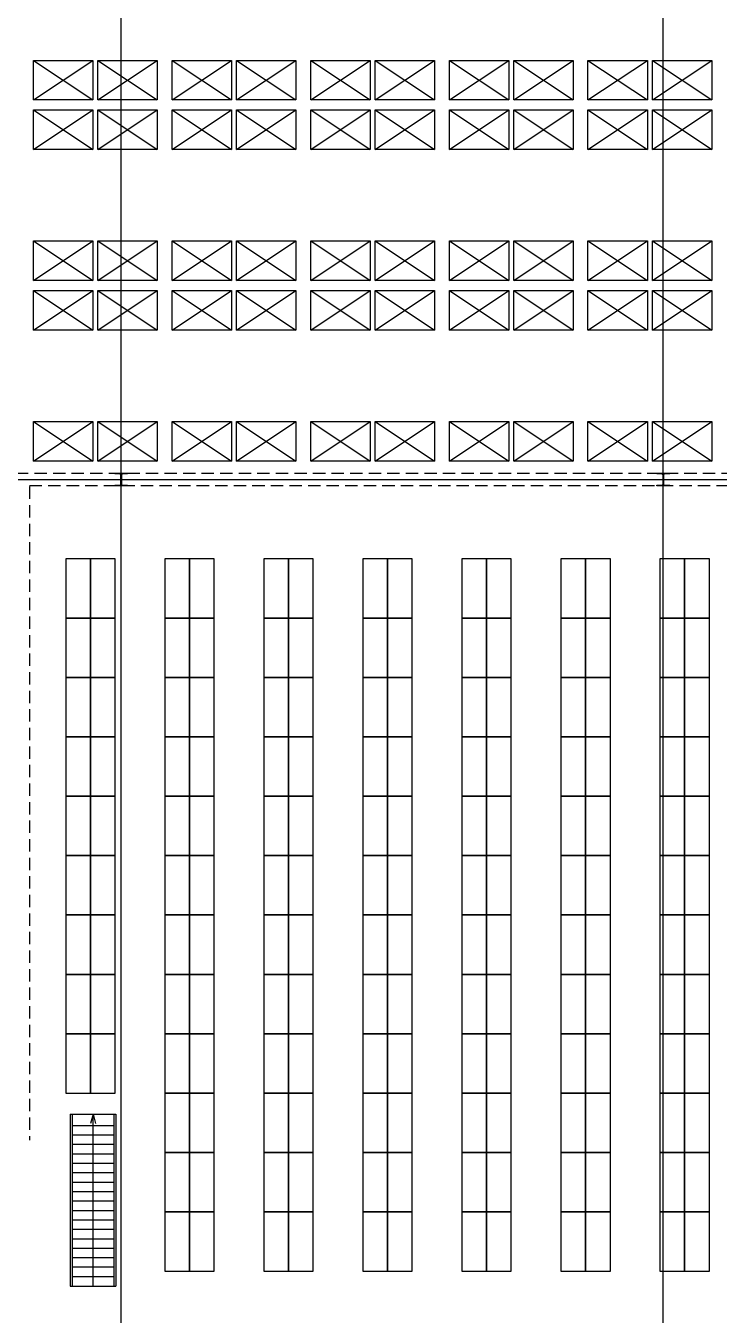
# Model space of a CAD drawing. Header units: millimetres. Extents: x -10134 to 185601, y -10232 to 93662.
# Drawn here: x 62609 to 76613, y 41430 to 67488 of the extents above; entities that cross this region are included whole.
import ezdxf

# ---------------------------------------------------------------- set-up
doc = ezdxf.new("R2010")
doc.units = ezdxf.units.MM
doc.header["$LTSCALE"] = 100
doc.linetypes.add('B0403', pattern=[3.75, 2.5, -1.25])
for name, color, linetype in [('A--L22', 8, 'Continuous'), ('A--L28', 8, 'Continuous'), ('AL$7A---_STRAMIEN', 1, 'Continuous'), ('AL22----', 8, 'Continuous'), ('AL24----', 8, 'Continuous'), ('PALLETS', 8, 'Continuous')]:
    doc.layers.add(name, color=color, linetype=linetype)

# ---------------------------------------------------------------- blocks, each defined once
blk = doc.blocks.new('A$C6FAE1C90')
at = {"layer": 'AL24----', "linetype": 'Continuous'}
for p, q in [((-463, 3480), (462, 3480)), ((-463, 3480), (-463, 0)), ((-422, 3480), (-422, 0)), ((0, 3480), (-51, 3289)), ((0, 0), (0, 3480)), ((0, 3480), (51, 3289)), ((422, 3480), (422, 0)), ((462, 3480), (462, 0)), ((422, 3244), (-422, 3244)), ((422, 3053), (-422, 3053)), ((422, 2862), (-422, 2862)), ((422, 2672), (-422, 2672)), ((422, 2481), (-422, 2481)), ((422, 2290), (-422, 2290)), ((422, 2099), (-422, 2099)), ((422, 1908), (-422, 1908)), ((422, 1718), (-422, 1718)), ((422, 1527), (-422, 1527)), ((422, 1336), (-422, 1336)), ((422, 1145), (-422, 1145)), ((422, 954), (-422, 954)), ((422, 763), (-422, 763)), ((422, 572), (-422, 572)), ((422, 382), (-422, 382)), ((-463, 0), (462, 0)), ((422, 191), (-422, 191))]:
    blk.add_line(p, q, dxfattribs=at)

msp = doc.modelspace()

# ---------------------------------------------------------------- linework, layer by layer
at = {"layer": 'A--L22', "linetype": 'B0403'}
for p, q in [((53784, 58449), (86184, 58449)), ((86184, 58189), (62684, 58189)), ((62684, 58176), (62684, 44968))]:
    msp.add_line(p, q, dxfattribs=at)
at = {"layer": 'A--L28'}
for points in [[(64539, 58407), (64539, 58230, 0.414214), (64563, 58206), (64664, 58206), (64664, 58189), (64404, 58189), (64404, 58206), (64505, 58206, 0.414214), (64529, 58230), (64529, 58407, 0.414214), (64505, 58431), (64404, 58431), (64404, 58449), (64664, 58449), (64664, 58431), (64563, 58431, 0.414214)], [(75489, 58407), (75489, 58230, 0.414214), (75513, 58206), (75614, 58206), (75614, 58189), (75354, 58189), (75354, 58206), (75455, 58206, 0.414214), (75479, 58230), (75479, 58407, 0.414214), (75455, 58431), (75354, 58431), (75354, 58449), (75614, 58449), (75614, 58431), (75513, 58431, 0.414214)]]:
    msp.add_lwpolyline(points, format="xyb", close=True, dxfattribs=at)
at = {"layer": 'AL$7A---_STRAMIEN'}
for p, q in [((64534, 1021), (64534, 92367)), ((75484, 1021), (75484, 92367)), ((51704, 58319), (89648, 58319))]:
    msp.add_line(p, q, dxfattribs=at)
at = {"layer": 'PALLETS'}
for p, q in [((62763, 66790), (63963, 65990)), ((62763, 66790), (63963, 66790)), ((62763, 65990), (63963, 66790)), ((62763, 65990), (62763, 66790)), ((63963, 66790), (63963, 65990)), ((64063, 66790), (65263, 65990)), ((64063, 66790), (65263, 66790)), ((64063, 65990), (65263, 66790)), ((64063, 65990), (64063, 66790)), ((65263, 66790), (65263, 65990)), ((65563, 66790), (66763, 65990)), ((65563, 66790), (66763, 66790)), ((65563, 65990), (66763, 66790)), ((65563, 65990), (65563, 66790)), ((66763, 66790), (66763, 65990)), ((66863, 66790), (68063, 65990)), ((66863, 66790), (68063, 66790)), ((66863, 65990), (68063, 66790)), ((66863, 65990), (66863, 66790)), ((68063, 66790), (68063, 65990)), ((68363, 66790), (69563, 65990)), ((68363, 66790), (69563, 66790)), ((68363, 65990), (69563, 66790)), ((68363, 65990), (68363, 66790)), ((69563, 66790), (69563, 65990)), ((69663, 66790), (70863, 65990)), ((69663, 66790), (70863, 66790)), ((69663, 65990), (70863, 66790)), ((69663, 65990), (69663, 66790)), ((70863, 66790), (70863, 65990)), ((71163, 66790), (72363, 65990)), ((71163, 66790), (72363, 66790)), ((71163, 65990), (72363, 66790)), ((71163, 65990), (71163, 66790)), ((72363, 66790), (72363, 65990)), ((72463, 66790), (73663, 65990)), ((72463, 66790), (73663, 66790)), ((72463, 65990), (73663, 66790)), ((72463, 65990), (72463, 66790)), ((73663, 66790), (73663, 65990)), ((73963, 66790), (75163, 65990)), ((73963, 66790), (75163, 66790)), ((73963, 65990), (75163, 66790)), ((73963, 65990), (73963, 66790)), ((75163, 66790), (75163, 65990)), ((75263, 66790), (76463, 65990)), ((75263, 66790), (76463, 66790)), ((75263, 65990), (76463, 66790)), ((75263, 65990), (75263, 66790)), ((76463, 66790), (76463, 65990)), ((63963, 65990), (62763, 65990)), ((65263, 65990), (64063, 65990)), ((66763, 65990), (65563, 65990)), ((68063, 65990), (66863, 65990)), ((69563, 65990), (68363, 65990)), ((70863, 65990), (69663, 65990)), ((72363, 65990), (71163, 65990)), ((73663, 65990), (72463, 65990)), ((75163, 65990), (73963, 65990)), ((76463, 65990), (75263, 65990)), ((62763, 65790), (63963, 64990)), ((62763, 65790), (63963, 65790)), ((62763, 64990), (63963, 65790)), ((62763, 64990), (62763, 65790)), ((63963, 65790), (63963, 64990)), ((64063, 65790), (65263, 64990)), ((64063, 65790), (65263, 65790)), ((64063, 64990), (65263, 65790)), ((64063, 64990), (64063, 65790)), ((65263, 65790), (65263, 64990)), ((65563, 65790), (66763, 64990)), ((65563, 65790), (66763, 65790)), ((65563, 64990), (66763, 65790)), ((65563, 64990), (65563, 65790)), ((66763, 65790), (66763, 64990)), ((66863, 65790), (68063, 64990)), ((66863, 65790), (68063, 65790)), ((66863, 64990), (68063, 65790)), ((66863, 64990), (66863, 65790)), ((68063, 65790), (68063, 64990)), ((68363, 65790), (69563, 64990)), ((68363, 65790), (69563, 65790)), ((68363, 64990), (69563, 65790)), ((68363, 64990), (68363, 65790)), ((69563, 65790), (69563, 64990)), ((69663, 65790), (70863, 64990)), ((69663, 65790), (70863, 65790)), ((69663, 64990), (70863, 65790)), ((69663, 64990), (69663, 65790)), ((70863, 65790), (70863, 64990)), ((71163, 65790), (72363, 64990)), ((71163, 65790), (72363, 65790)), ((71163, 64990), (72363, 65790)), ((71163, 64990), (71163, 65790)), ((72363, 65790), (72363, 64990)), ((72463, 65790), (73663, 64990)), ((72463, 65790), (73663, 65790)), ((72463, 64990), (73663, 65790)), ((72463, 64990), (72463, 65790)), ((73663, 65790), (73663, 64990)), ((73963, 65790), (75163, 64990)), ((73963, 65790), (75163, 65790)), ((73963, 64990), (75163, 65790)), ((73963, 64990), (73963, 65790)), ((75163, 65790), (75163, 64990)), ((75263, 65790), (76463, 64990)), ((75263, 65790), (76463, 65790)), ((75263, 64990), (76463, 65790)), ((75263, 64990), (75263, 65790)), ((76463, 65790), (76463, 64990)), ((63963, 64990), (62763, 64990)), ((65263, 64990), (64063, 64990)), ((66763, 64990), (65563, 64990)), ((68063, 64990), (66863, 64990)), ((69563, 64990), (68363, 64990)), ((70863, 64990), (69663, 64990)), ((72363, 64990), (71163, 64990)), ((73663, 64990), (72463, 64990)), ((75163, 64990), (73963, 64990)), ((76463, 64990), (75263, 64990)), ((62763, 63140), (63963, 62340)), ((62763, 63140), (63963, 63140)), ((62763, 62340), (63963, 63140)), ((62763, 62340), (62763, 63140)), ((63963, 63140), (63963, 62340)), ((64063, 63140), (65263, 62340)), ((64063, 63140), (65263, 63140)), ((64063, 62340), (65263, 63140)), ((64063, 62340), (64063, 63140)), ((65263, 63140), (65263, 62340)), ((65563, 63140), (66763, 62340)), ((65563, 63140), (66763, 63140)), ((65563, 62340), (66763, 63140)), ((65563, 62340), (65563, 63140)), ((66763, 63140), (66763, 62340)), ((66863, 63140), (68063, 62340)), ((66863, 63140), (68063, 63140)), ((66863, 62340), (68063, 63140)), ((66863, 62340), (66863, 63140)), ((68063, 63140), (68063, 62340)), ((68363, 63140), (69563, 62340)), ((68363, 63140), (69563, 63140)), ((68363, 62340), (69563, 63140)), ((68363, 62340), (68363, 63140)), ((69563, 63140), (69563, 62340)), ((69663, 63140), (70863, 62340)), ((69663, 63140), (70863, 63140)), ((69663, 62340), (70863, 63140)), ((69663, 62340), (69663, 63140)), ((70863, 63140), (70863, 62340)), ((71163, 63140), (72363, 62340)), ((71163, 63140), (72363, 63140)), ((71163, 62340), (72363, 63140)), ((71163, 62340), (71163, 63140)), ((72363, 63140), (72363, 62340)), ((72463, 63140), (73663, 62340)), ((72463, 63140), (73663, 63140)), ((72463, 62340), (73663, 63140)), ((72463, 62340), (72463, 63140)), ((73663, 63140), (73663, 62340)), ((73963, 63140), (75163, 62340)), ((73963, 63140), (75163, 63140)), ((73963, 62340), (75163, 63140)), ((73963, 62340), (73963, 63140)), ((75163, 63140), (75163, 62340)), ((75263, 63140), (76463, 62340)), ((75263, 63140), (76463, 63140)), ((75263, 62340), (76463, 63140)), ((75263, 62340), (75263, 63140)), ((76463, 63140), (76463, 62340)), ((63963, 62340), (62763, 62340)), ((65263, 62340), (64063, 62340)), ((66763, 62340), (65563, 62340)), ((68063, 62340), (66863, 62340)), ((69563, 62340), (68363, 62340)), ((70863, 62340), (69663, 62340)), ((72363, 62340), (71163, 62340)), ((73663, 62340), (72463, 62340)), ((75163, 62340), (73963, 62340)), ((76463, 62340), (75263, 62340)), ((62763, 62140), (63963, 61340)), ((62763, 62140), (63963, 62140)), ((62763, 61340), (63963, 62140)), ((62763, 61340), (62763, 62140)), ((63963, 62140), (63963, 61340)), ((64063, 62140), (65263, 61340)), ((64063, 62140), (65263, 62140)), ((64063, 61340), (65263, 62140)), ((64063, 61340), (64063, 62140)), ((65263, 62140), (65263, 61340)), ((65563, 62140), (66763, 61340)), ((65563, 62140), (66763, 62140)), ((65563, 61340), (66763, 62140)), ((65563, 61340), (65563, 62140)), ((66763, 62140), (66763, 61340)), ((66863, 62140), (68063, 61340)), ((66863, 62140), (68063, 62140)), ((66863, 61340), (68063, 62140)), ((66863, 61340), (66863, 62140)), ((68063, 62140), (68063, 61340)), ((68363, 62140), (69563, 61340)), ((68363, 62140), (69563, 62140)), ((68363, 61340), (69563, 62140)), ((68363, 61340), (68363, 62140)), ((69563, 62140), (69563, 61340)), ((69663, 62140), (70863, 61340)), ((69663, 62140), (70863, 62140)), ((69663, 61340), (70863, 62140)), ((69663, 61340), (69663, 62140)), ((70863, 62140), (70863, 61340)), ((71163, 62140), (72363, 61340)), ((71163, 62140), (72363, 62140)), ((71163, 61340), (72363, 62140)), ((71163, 61340), (71163, 62140)), ((72363, 62140), (72363, 61340)), ((72463, 62140), (73663, 61340)), ((72463, 62140), (73663, 62140)), ((72463, 61340), (73663, 62140)), ((72463, 61340), (72463, 62140)), ((73663, 62140), (73663, 61340)), ((73963, 62140), (75163, 61340)), ((73963, 62140), (75163, 62140)), ((73963, 61340), (75163, 62140)), ((73963, 61340), (73963, 62140)), ((75163, 62140), (75163, 61340)), ((75263, 62140), (76463, 61340)), ((75263, 62140), (76463, 62140)), ((75263, 61340), (76463, 62140)), ((75263, 61340), (75263, 62140)), ((76463, 62140), (76463, 61340)), ((63963, 61340), (62763, 61340)), ((65263, 61340), (64063, 61340)), ((66763, 61340), (65563, 61340)), ((68063, 61340), (66863, 61340)), ((69563, 61340), (68363, 61340)), ((70863, 61340), (69663, 61340)), ((72363, 61340), (71163, 61340)), ((73663, 61340), (72463, 61340)), ((75163, 61340), (73963, 61340)), ((76463, 61340), (75263, 61340)), ((62763, 59490), (63963, 58690)), ((62763, 59490), (63963, 59490)), ((62763, 58690), (63963, 59490)), ((62763, 58690), (62763, 59490)), ((63963, 59490), (63963, 58690)), ((64063, 59490), (65263, 58690)), ((64063, 59490), (65263, 59490)), ((64063, 58690), (65263, 59490)), ((64063, 58690), (64063, 59490)), ((65263, 59490), (65263, 58690)), ((65563, 59490), (66763, 58690)), ((65563, 59490), (66763, 59490)), ((65563, 58690), (66763, 59490)), ((65563, 58690), (65563, 59490)), ((66763, 59490), (66763, 58690)), ((66863, 59490), (68063, 58690)), ((66863, 59490), (68063, 59490)), ((66863, 58690), (68063, 59490)), ((66863, 58690), (66863, 59490)), ((68063, 59490), (68063, 58690)), ((68363, 59490), (69563, 58690)), ((68363, 59490), (69563, 59490)), ((68363, 58690), (69563, 59490)), ((68363, 58690), (68363, 59490)), ((69563, 59490), (69563, 58690)), ((69663, 59490), (70863, 58690)), ((69663, 59490), (70863, 59490)), ((69663, 58690), (70863, 59490)), ((69663, 58690), (69663, 59490)), ((70863, 59490), (70863, 58690)), ((71163, 59490), (72363, 58690)), ((71163, 59490), (72363, 59490)), ((71163, 58690), (72363, 59490)), ((71163, 58690), (71163, 59490)), ((72363, 59490), (72363, 58690)), ((72463, 59490), (73663, 58690)), ((72463, 59490), (73663, 59490)), ((72463, 58690), (73663, 59490)), ((72463, 58690), (72463, 59490)), ((73663, 59490), (73663, 58690)), ((73963, 59490), (75163, 58690)), ((73963, 59490), (75163, 59490)), ((73963, 58690), (75163, 59490)), ((73963, 58690), (73963, 59490)), ((75163, 59490), (75163, 58690)), ((75263, 59490), (76463, 58690)), ((75263, 59490), (76463, 59490)), ((75263, 58690), (76463, 59490)), ((75263, 58690), (75263, 59490)), ((76463, 59490), (76463, 58690)), ((63963, 58690), (62763, 58690)), ((65263, 58690), (64063, 58690)), ((66763, 58690), (65563, 58690)), ((68063, 58690), (66863, 58690)), ((69563, 58690), (68363, 58690)), ((70863, 58690), (69663, 58690)), ((72363, 58690), (71163, 58690)), ((73663, 58690), (72463, 58690)), ((75163, 58690), (73963, 58690)), ((76463, 58690), (75263, 58690))]:
    msp.add_line(p, q, dxfattribs=at)
for points in [[(63415, 55519), (63915, 55519), (63915, 56719), (63415, 56719)], [(63415, 55519), (63915, 55519), (63915, 56719), (63415, 56719)], [(63915, 55519), (64415, 55519), (64415, 56719), (63915, 56719)], [(63915, 55519), (64415, 55519), (64415, 56719), (63915, 56719)], [(65415, 55519), (65915, 55519), (65915, 56719), (65415, 56719)], [(65415, 55519), (65915, 55519), (65915, 56719), (65415, 56719)], [(65915, 55519), (66415, 55519), (66415, 56719), (65915, 56719)], [(65915, 55519), (66415, 55519), (66415, 56719), (65915, 56719)], [(67415, 55519), (67915, 55519), (67915, 56719), (67415, 56719)], [(67415, 55519), (67915, 55519), (67915, 56719), (67415, 56719)], [(67915, 55519), (68415, 55519), (68415, 56719), (67915, 56719)], [(67915, 55519), (68415, 55519), (68415, 56719), (67915, 56719)], [(69415, 55519), (69915, 55519), (69915, 56719), (69415, 56719)], [(69415, 55519), (69915, 55519), (69915, 56719), (69415, 56719)], [(69915, 55519), (70415, 55519), (70415, 56719), (69915, 56719)], [(69915, 55519), (70415, 55519), (70415, 56719), (69915, 56719)], [(71415, 55519), (71915, 55519), (71915, 56719), (71415, 56719)], [(71415, 55519), (71915, 55519), (71915, 56719), (71415, 56719)], [(71915, 55519), (72415, 55519), (72415, 56719), (71915, 56719)], [(71915, 55519), (72415, 55519), (72415, 56719), (71915, 56719)], [(73415, 55519), (73915, 55519), (73915, 56719), (73415, 56719)], [(73415, 55519), (73915, 55519), (73915, 56719), (73415, 56719)], [(73915, 55519), (74415, 55519), (74415, 56719), (73915, 56719)], [(73915, 55519), (74415, 55519), (74415, 56719), (73915, 56719)], [(75415, 55519), (75915, 55519), (75915, 56719), (75415, 56719)], [(75415, 55519), (75915, 55519), (75915, 56719), (75415, 56719)], [(75915, 55519), (76415, 55519), (76415, 56719), (75915, 56719)], [(75915, 55519), (76415, 55519), (76415, 56719), (75915, 56719)], [(63415, 54319), (63915, 54319), (63915, 55519), (63415, 55519)], [(63415, 54319), (63915, 54319), (63915, 55519), (63415, 55519)], [(63915, 54319), (64415, 54319), (64415, 55519), (63915, 55519)], [(63915, 54319), (64415, 54319), (64415, 55519), (63915, 55519)], [(65415, 54319), (65915, 54319), (65915, 55519), (65415, 55519)], [(65415, 54319), (65915, 54319), (65915, 55519), (65415, 55519)], [(65915, 54319), (66415, 54319), (66415, 55519), (65915, 55519)], [(65915, 54319), (66415, 54319), (66415, 55519), (65915, 55519)], [(67415, 54319), (67915, 54319), (67915, 55519), (67415, 55519)], [(67415, 54319), (67915, 54319), (67915, 55519), (67415, 55519)], [(67915, 54319), (68415, 54319), (68415, 55519), (67915, 55519)], [(67915, 54319), (68415, 54319), (68415, 55519), (67915, 55519)], [(69415, 54319), (69915, 54319), (69915, 55519), (69415, 55519)], [(69415, 54319), (69915, 54319), (69915, 55519), (69415, 55519)], [(69915, 54319), (70415, 54319), (70415, 55519), (69915, 55519)], [(69915, 54319), (70415, 54319), (70415, 55519), (69915, 55519)], [(71415, 54319), (71915, 54319), (71915, 55519), (71415, 55519)], [(71415, 54319), (71915, 54319), (71915, 55519), (71415, 55519)], [(71915, 54319), (72415, 54319), (72415, 55519), (71915, 55519)], [(71915, 54319), (72415, 54319), (72415, 55519), (71915, 55519)], [(73415, 54319), (73915, 54319), (73915, 55519), (73415, 55519)], [(73415, 54319), (73915, 54319), (73915, 55519), (73415, 55519)], [(73915, 54319), (74415, 54319), (74415, 55519), (73915, 55519)], [(73915, 54319), (74415, 54319), (74415, 55519), (73915, 55519)], [(75415, 54319), (75915, 54319), (75915, 55519), (75415, 55519)], [(75415, 54319), (75915, 54319), (75915, 55519), (75415, 55519)], [(75915, 54319), (76415, 54319), (76415, 55519), (75915, 55519)], [(75915, 54319), (76415, 54319), (76415, 55519), (75915, 55519)], [(63415, 53119), (63915, 53119), (63915, 54319), (63415, 54319)], [(63415, 53119), (63915, 53119), (63915, 54319), (63415, 54319)], [(63915, 53119), (64415, 53119), (64415, 54319), (63915, 54319)], [(63915, 53119), (64415, 53119), (64415, 54319), (63915, 54319)], [(65415, 53119), (65915, 53119), (65915, 54319), (65415, 54319)], [(65415, 53119), (65915, 53119), (65915, 54319), (65415, 54319)], [(65915, 53119), (66415, 53119), (66415, 54319), (65915, 54319)], [(65915, 53119), (66415, 53119), (66415, 54319), (65915, 54319)], [(67415, 53119), (67915, 53119), (67915, 54319), (67415, 54319)], [(67415, 53119), (67915, 53119), (67915, 54319), (67415, 54319)], [(67915, 53119), (68415, 53119), (68415, 54319), (67915, 54319)], [(67915, 53119), (68415, 53119), (68415, 54319), (67915, 54319)], [(69415, 53119), (69915, 53119), (69915, 54319), (69415, 54319)], [(69415, 53119), (69915, 53119), (69915, 54319), (69415, 54319)], [(69915, 53119), (70415, 53119), (70415, 54319), (69915, 54319)], [(69915, 53119), (70415, 53119), (70415, 54319), (69915, 54319)], [(71415, 53119), (71915, 53119), (71915, 54319), (71415, 54319)], [(71415, 53119), (71915, 53119), (71915, 54319), (71415, 54319)], [(71915, 53119), (72415, 53119), (72415, 54319), (71915, 54319)], [(71915, 53119), (72415, 53119), (72415, 54319), (71915, 54319)], [(73415, 53119), (73915, 53119), (73915, 54319), (73415, 54319)], [(73415, 53119), (73915, 53119), (73915, 54319), (73415, 54319)], [(73915, 53119), (74415, 53119), (74415, 54319), (73915, 54319)], [(73915, 53119), (74415, 53119), (74415, 54319), (73915, 54319)], [(75415, 53119), (75915, 53119), (75915, 54319), (75415, 54319)], [(75415, 53119), (75915, 53119), (75915, 54319), (75415, 54319)], [(75915, 53119), (76415, 53119), (76415, 54319), (75915, 54319)], [(75915, 53119), (76415, 53119), (76415, 54319), (75915, 54319)], [(63415, 51919), (63915, 51919), (63915, 53119), (63415, 53119)], [(63415, 51919), (63915, 51919), (63915, 53119), (63415, 53119)], [(63915, 51919), (64415, 51919), (64415, 53119), (63915, 53119)], [(63915, 51919), (64415, 51919), (64415, 53119), (63915, 53119)], [(65415, 51919), (65915, 51919), (65915, 53119), (65415, 53119)], [(65415, 51919), (65915, 51919), (65915, 53119), (65415, 53119)], [(65915, 51919), (66415, 51919), (66415, 53119), (65915, 53119)], [(65915, 51919), (66415, 51919), (66415, 53119), (65915, 53119)], [(67415, 51919), (67915, 51919), (67915, 53119), (67415, 53119)], [(67415, 51919), (67915, 51919), (67915, 53119), (67415, 53119)], [(67915, 51919), (68415, 51919), (68415, 53119), (67915, 53119)], [(67915, 51919), (68415, 51919), (68415, 53119), (67915, 53119)], [(69415, 51919), (69915, 51919), (69915, 53119), (69415, 53119)], [(69415, 51919), (69915, 51919), (69915, 53119), (69415, 53119)], [(69915, 51919), (70415, 51919), (70415, 53119), (69915, 53119)], [(69915, 51919), (70415, 51919), (70415, 53119), (69915, 53119)], [(71415, 51919), (71915, 51919), (71915, 53119), (71415, 53119)], [(71415, 51919), (71915, 51919), (71915, 53119), (71415, 53119)], [(71915, 51919), (72415, 51919), (72415, 53119), (71915, 53119)], [(71915, 51919), (72415, 51919), (72415, 53119), (71915, 53119)], [(73415, 51919), (73915, 51919), (73915, 53119), (73415, 53119)], [(73415, 51919), (73915, 51919), (73915, 53119), (73415, 53119)], [(73915, 51919), (74415, 51919), (74415, 53119), (73915, 53119)], [(73915, 51919), (74415, 51919), (74415, 53119), (73915, 53119)], [(75415, 51919), (75915, 51919), (75915, 53119), (75415, 53119)], [(75415, 51919), (75915, 51919), (75915, 53119), (75415, 53119)], [(75915, 51919), (76415, 51919), (76415, 53119), (75915, 53119)], [(75915, 51919), (76415, 51919), (76415, 53119), (75915, 53119)], [(63415, 50719), (63915, 50719), (63915, 51919), (63415, 51919)], [(63415, 50719), (63915, 50719), (63915, 51919), (63415, 51919)], [(63915, 50719), (64415, 50719), (64415, 51919), (63915, 51919)], [(63915, 50719), (64415, 50719), (64415, 51919), (63915, 51919)], [(65415, 50719), (65915, 50719), (65915, 51919), (65415, 51919)], [(65415, 50719), (65915, 50719), (65915, 51919), (65415, 51919)], [(65915, 50719), (66415, 50719), (66415, 51919), (65915, 51919)], [(65915, 50719), (66415, 50719), (66415, 51919), (65915, 51919)], [(67415, 50719), (67915, 50719), (67915, 51919), (67415, 51919)], [(67415, 50719), (67915, 50719), (67915, 51919), (67415, 51919)], [(67915, 50719), (68415, 50719), (68415, 51919), (67915, 51919)], [(67915, 50719), (68415, 50719), (68415, 51919), (67915, 51919)], [(69415, 50719), (69915, 50719), (69915, 51919), (69415, 51919)], [(69415, 50719), (69915, 50719), (69915, 51919), (69415, 51919)], [(69915, 50719), (70415, 50719), (70415, 51919), (69915, 51919)], [(69915, 50719), (70415, 50719), (70415, 51919), (69915, 51919)], [(71415, 50719), (71915, 50719), (71915, 51919), (71415, 51919)], [(71415, 50719), (71915, 50719), (71915, 51919), (71415, 51919)], [(71915, 50719), (72415, 50719), (72415, 51919), (71915, 51919)], [(71915, 50719), (72415, 50719), (72415, 51919), (71915, 51919)], [(73415, 50719), (73915, 50719), (73915, 51919), (73415, 51919)], [(73415, 50719), (73915, 50719), (73915, 51919), (73415, 51919)], [(73915, 50719), (74415, 50719), (74415, 51919), (73915, 51919)], [(73915, 50719), (74415, 50719), (74415, 51919), (73915, 51919)], [(75415, 50719), (75915, 50719), (75915, 51919), (75415, 51919)], [(75415, 50719), (75915, 50719), (75915, 51919), (75415, 51919)], [(75915, 50719), (76415, 50719), (76415, 51919), (75915, 51919)], [(75915, 50719), (76415, 50719), (76415, 51919), (75915, 51919)], [(63415, 49519), (63915, 49519), (63915, 50719), (63415, 50719)], [(63415, 49519), (63915, 49519), (63915, 50719), (63415, 50719)], [(63915, 49519), (64415, 49519), (64415, 50719), (63915, 50719)], [(63915, 49519), (64415, 49519), (64415, 50719), (63915, 50719)], [(65415, 49519), (65915, 49519), (65915, 50719), (65415, 50719)], [(65415, 49519), (65915, 49519), (65915, 50719), (65415, 50719)], [(65915, 49519), (66415, 49519), (66415, 50719), (65915, 50719)], [(65915, 49519), (66415, 49519), (66415, 50719), (65915, 50719)], [(67415, 49519), (67915, 49519), (67915, 50719), (67415, 50719)], [(67415, 49519), (67915, 49519), (67915, 50719), (67415, 50719)], [(67915, 49519), (68415, 49519), (68415, 50719), (67915, 50719)], [(67915, 49519), (68415, 49519), (68415, 50719), (67915, 50719)], [(69415, 49519), (69915, 49519), (69915, 50719), (69415, 50719)], [(69415, 49519), (69915, 49519), (69915, 50719), (69415, 50719)], [(69915, 49519), (70415, 49519), (70415, 50719), (69915, 50719)], [(69915, 49519), (70415, 49519), (70415, 50719), (69915, 50719)], [(71415, 49519), (71915, 49519), (71915, 50719), (71415, 50719)], [(71415, 49519), (71915, 49519), (71915, 50719), (71415, 50719)], [(71915, 49519), (72415, 49519), (72415, 50719), (71915, 50719)], [(71915, 49519), (72415, 49519), (72415, 50719), (71915, 50719)], [(73415, 49519), (73915, 49519), (73915, 50719), (73415, 50719)], [(73415, 49519), (73915, 49519), (73915, 50719), (73415, 50719)], [(73915, 49519), (74415, 49519), (74415, 50719), (73915, 50719)], [(73915, 49519), (74415, 49519), (74415, 50719), (73915, 50719)], [(75415, 49519), (75915, 49519), (75915, 50719), (75415, 50719)], [(75415, 49519), (75915, 49519), (75915, 50719), (75415, 50719)], [(75915, 49519), (76415, 49519), (76415, 50719), (75915, 50719)], [(75915, 49519), (76415, 49519), (76415, 50719), (75915, 50719)], [(63415, 48319), (63915, 48319), (63915, 49519), (63415, 49519)], [(63415, 48319), (63915, 48319), (63915, 49519), (63415, 49519)], [(63915, 48319), (64415, 48319), (64415, 49519), (63915, 49519)], [(63915, 48319), (64415, 48319), (64415, 49519), (63915, 49519)], [(65415, 48319), (65915, 48319), (65915, 49519), (65415, 49519)], [(65415, 48319), (65915, 48319), (65915, 49519), (65415, 49519)], [(65915, 48319), (66415, 48319), (66415, 49519), (65915, 49519)], [(65915, 48319), (66415, 48319), (66415, 49519), (65915, 49519)], [(67415, 48319), (67915, 48319), (67915, 49519), (67415, 49519)], [(67415, 48319), (67915, 48319), (67915, 49519), (67415, 49519)], [(67915, 48319), (68415, 48319), (68415, 49519), (67915, 49519)], [(67915, 48319), (68415, 48319), (68415, 49519), (67915, 49519)], [(69415, 48319), (69915, 48319), (69915, 49519), (69415, 49519)], [(69415, 48319), (69915, 48319), (69915, 49519), (69415, 49519)], [(69915, 48319), (70415, 48319), (70415, 49519), (69915, 49519)], [(69915, 48319), (70415, 48319), (70415, 49519), (69915, 49519)], [(71415, 48319), (71915, 48319), (71915, 49519), (71415, 49519)], [(71415, 48319), (71915, 48319), (71915, 49519), (71415, 49519)], [(71915, 48319), (72415, 48319), (72415, 49519), (71915, 49519)], [(71915, 48319), (72415, 48319), (72415, 49519), (71915, 49519)], [(73415, 48319), (73915, 48319), (73915, 49519), (73415, 49519)], [(73415, 48319), (73915, 48319), (73915, 49519), (73415, 49519)], [(73915, 48319), (74415, 48319), (74415, 49519), (73915, 49519)], [(73915, 48319), (74415, 48319), (74415, 49519), (73915, 49519)], [(75415, 48319), (75915, 48319), (75915, 49519), (75415, 49519)], [(75415, 48319), (75915, 48319), (75915, 49519), (75415, 49519)], [(75915, 48319), (76415, 48319), (76415, 49519), (75915, 49519)], [(75915, 48319), (76415, 48319), (76415, 49519), (75915, 49519)], [(63415, 47119), (63915, 47119), (63915, 48319), (63415, 48319)], [(63415, 47119), (63915, 47119), (63915, 48319), (63415, 48319)], [(63915, 47119), (64415, 47119), (64415, 48319), (63915, 48319)], [(63915, 47119), (64415, 47119), (64415, 48319), (63915, 48319)], [(65415, 47119), (65915, 47119), (65915, 48319), (65415, 48319)], [(65415, 47119), (65915, 47119), (65915, 48319), (65415, 48319)], [(65915, 47119), (66415, 47119), (66415, 48319), (65915, 48319)], [(65915, 47119), (66415, 47119), (66415, 48319), (65915, 48319)], [(67415, 47119), (67915, 47119), (67915, 48319), (67415, 48319)], [(67415, 47119), (67915, 47119), (67915, 48319), (67415, 48319)], [(67915, 47119), (68415, 47119), (68415, 48319), (67915, 48319)], [(67915, 47119), (68415, 47119), (68415, 48319), (67915, 48319)], [(69415, 47119), (69915, 47119), (69915, 48319), (69415, 48319)], [(69415, 47119), (69915, 47119), (69915, 48319), (69415, 48319)], [(69915, 47119), (70415, 47119), (70415, 48319), (69915, 48319)], [(69915, 47119), (70415, 47119), (70415, 48319), (69915, 48319)], [(71415, 47119), (71915, 47119), (71915, 48319), (71415, 48319)], [(71415, 47119), (71915, 47119), (71915, 48319), (71415, 48319)], [(71915, 47119), (72415, 47119), (72415, 48319), (71915, 48319)], [(71915, 47119), (72415, 47119), (72415, 48319), (71915, 48319)], [(73415, 47119), (73915, 47119), (73915, 48319), (73415, 48319)], [(73415, 47119), (73915, 47119), (73915, 48319), (73415, 48319)], [(73915, 47119), (74415, 47119), (74415, 48319), (73915, 48319)], [(73915, 47119), (74415, 47119), (74415, 48319), (73915, 48319)], [(75415, 47119), (75915, 47119), (75915, 48319), (75415, 48319)], [(75415, 47119), (75915, 47119), (75915, 48319), (75415, 48319)], [(75915, 47119), (76415, 47119), (76415, 48319), (75915, 48319)], [(75915, 47119), (76415, 47119), (76415, 48319), (75915, 48319)], [(63415, 45919), (63915, 45919), (63915, 47119), (63415, 47119)], [(63415, 45919), (63915, 45919), (63915, 47119), (63415, 47119)], [(63915, 45919), (64415, 45919), (64415, 47119), (63915, 47119)], [(63915, 45919), (64415, 45919), (64415, 47119), (63915, 47119)], [(65415, 45919), (65915, 45919), (65915, 47119), (65415, 47119)], [(65415, 45919), (65915, 45919), (65915, 47119), (65415, 47119)], [(65915, 45919), (66415, 45919), (66415, 47119), (65915, 47119)], [(65915, 45919), (66415, 45919), (66415, 47119), (65915, 47119)], [(67415, 45919), (67915, 45919), (67915, 47119), (67415, 47119)], [(67415, 45919), (67915, 45919), (67915, 47119), (67415, 47119)], [(67915, 45919), (68415, 45919), (68415, 47119), (67915, 47119)], [(67915, 45919), (68415, 45919), (68415, 47119), (67915, 47119)], [(69415, 45919), (69915, 45919), (69915, 47119), (69415, 47119)], [(69415, 45919), (69915, 45919), (69915, 47119), (69415, 47119)], [(69915, 45919), (70415, 45919), (70415, 47119), (69915, 47119)], [(69915, 45919), (70415, 45919), (70415, 47119), (69915, 47119)], [(71415, 45919), (71915, 45919), (71915, 47119), (71415, 47119)], [(71415, 45919), (71915, 45919), (71915, 47119), (71415, 47119)], [(71915, 45919), (72415, 45919), (72415, 47119), (71915, 47119)], [(71915, 45919), (72415, 45919), (72415, 47119), (71915, 47119)], [(73415, 45919), (73915, 45919), (73915, 47119), (73415, 47119)], [(73415, 45919), (73915, 45919), (73915, 47119), (73415, 47119)], [(73915, 45919), (74415, 45919), (74415, 47119), (73915, 47119)], [(73915, 45919), (74415, 45919), (74415, 47119), (73915, 47119)], [(75415, 45919), (75915, 45919), (75915, 47119), (75415, 47119)], [(75415, 45919), (75915, 45919), (75915, 47119), (75415, 47119)], [(75915, 45919), (76415, 45919), (76415, 47119), (75915, 47119)], [(75915, 45919), (76415, 45919), (76415, 47119), (75915, 47119)], [(65415, 44719), (65915, 44719), (65915, 45919), (65415, 45919)], [(65415, 44719), (65915, 44719), (65915, 45919), (65415, 45919)], [(65915, 44719), (66415, 44719), (66415, 45919), (65915, 45919)], [(65915, 44719), (66415, 44719), (66415, 45919), (65915, 45919)], [(67415, 44719), (67915, 44719), (67915, 45919), (67415, 45919)], [(67415, 44719), (67915, 44719), (67915, 45919), (67415, 45919)], [(67915, 44719), (68415, 44719), (68415, 45919), (67915, 45919)], [(67915, 44719), (68415, 44719), (68415, 45919), (67915, 45919)], [(69415, 44719), (69915, 44719), (69915, 45919), (69415, 45919)], [(69415, 44719), (69915, 44719), (69915, 45919), (69415, 45919)], [(69915, 44719), (70415, 44719), (70415, 45919), (69915, 45919)], [(69915, 44719), (70415, 44719), (70415, 45919), (69915, 45919)], [(71415, 44719), (71915, 44719), (71915, 45919), (71415, 45919)], [(71415, 44719), (71915, 44719), (71915, 45919), (71415, 45919)], [(71915, 44719), (72415, 44719), (72415, 45919), (71915, 45919)], [(71915, 44719), (72415, 44719), (72415, 45919), (71915, 45919)], [(73415, 44719), (73915, 44719), (73915, 45919), (73415, 45919)], [(73415, 44719), (73915, 44719), (73915, 45919), (73415, 45919)], [(73915, 44719), (74415, 44719), (74415, 45919), (73915, 45919)], [(73915, 44719), (74415, 44719), (74415, 45919), (73915, 45919)], [(75415, 44719), (75915, 44719), (75915, 45919), (75415, 45919)], [(75415, 44719), (75915, 44719), (75915, 45919), (75415, 45919)], [(75915, 44719), (76415, 44719), (76415, 45919), (75915, 45919)], [(75915, 44719), (76415, 44719), (76415, 45919), (75915, 45919)], [(65415, 43519), (65915, 43519), (65915, 44719), (65415, 44719)], [(65415, 43519), (65915, 43519), (65915, 44719), (65415, 44719)], [(65915, 43519), (66415, 43519), (66415, 44719), (65915, 44719)], [(65915, 43519), (66415, 43519), (66415, 44719), (65915, 44719)], [(67415, 43519), (67915, 43519), (67915, 44719), (67415, 44719)], [(67415, 43519), (67915, 43519), (67915, 44719), (67415, 44719)], [(67915, 43519), (68415, 43519), (68415, 44719), (67915, 44719)], [(67915, 43519), (68415, 43519), (68415, 44719), (67915, 44719)], [(69415, 43519), (69915, 43519), (69915, 44719), (69415, 44719)], [(69415, 43519), (69915, 43519), (69915, 44719), (69415, 44719)], [(69915, 43519), (70415, 43519), (70415, 44719), (69915, 44719)], [(69915, 43519), (70415, 43519), (70415, 44719), (69915, 44719)], [(71415, 43519), (71915, 43519), (71915, 44719), (71415, 44719)], [(71415, 43519), (71915, 43519), (71915, 44719), (71415, 44719)], [(71915, 43519), (72415, 43519), (72415, 44719), (71915, 44719)], [(71915, 43519), (72415, 43519), (72415, 44719), (71915, 44719)], [(73415, 43519), (73915, 43519), (73915, 44719), (73415, 44719)], [(73415, 43519), (73915, 43519), (73915, 44719), (73415, 44719)], [(73915, 43519), (74415, 43519), (74415, 44719), (73915, 44719)], [(73915, 43519), (74415, 43519), (74415, 44719), (73915, 44719)], [(75415, 43519), (75915, 43519), (75915, 44719), (75415, 44719)], [(75415, 43519), (75915, 43519), (75915, 44719), (75415, 44719)], [(75915, 43519), (76415, 43519), (76415, 44719), (75915, 44719)], [(75915, 43519), (76415, 43519), (76415, 44719), (75915, 44719)], [(65415, 42319), (65915, 42319), (65915, 43519), (65415, 43519)], [(65415, 42319), (65915, 42319), (65915, 43519), (65415, 43519)], [(65915, 42319), (66415, 42319), (66415, 43519), (65915, 43519)], [(65915, 42319), (66415, 42319), (66415, 43519), (65915, 43519)], [(67415, 42319), (67915, 42319), (67915, 43519), (67415, 43519)], [(67415, 42319), (67915, 42319), (67915, 43519), (67415, 43519)], [(67915, 42319), (68415, 42319), (68415, 43519), (67915, 43519)], [(67915, 42319), (68415, 42319), (68415, 43519), (67915, 43519)], [(69415, 42319), (69915, 42319), (69915, 43519), (69415, 43519)], [(69415, 42319), (69915, 42319), (69915, 43519), (69415, 43519)], [(69915, 42319), (70415, 42319), (70415, 43519), (69915, 43519)], [(69915, 42319), (70415, 42319), (70415, 43519), (69915, 43519)], [(71415, 42319), (71915, 42319), (71915, 43519), (71415, 43519)], [(71415, 42319), (71915, 42319), (71915, 43519), (71415, 43519)], [(71915, 42319), (72415, 42319), (72415, 43519), (71915, 43519)], [(71915, 42319), (72415, 42319), (72415, 43519), (71915, 43519)], [(73415, 42319), (73915, 42319), (73915, 43519), (73415, 43519)], [(73415, 42319), (73915, 42319), (73915, 43519), (73415, 43519)], [(73915, 42319), (74415, 42319), (74415, 43519), (73915, 43519)], [(73915, 42319), (74415, 42319), (74415, 43519), (73915, 43519)], [(75415, 42319), (75915, 42319), (75915, 43519), (75415, 43519)], [(75415, 42319), (75915, 42319), (75915, 43519), (75415, 43519)], [(75915, 42319), (76415, 42319), (76415, 43519), (75915, 43519)], [(75915, 42319), (76415, 42319), (76415, 43519), (75915, 43519)]]:
    msp.add_lwpolyline(points, close=True, dxfattribs=at)

# ---------------------------------------------------------------- block references
at = {"layer": 'AL22----'}
msp.add_blockref('A$C6FAE1C90', (63967, 42016), dxfattribs=at)

doc.saveas('drawing.dxf')
